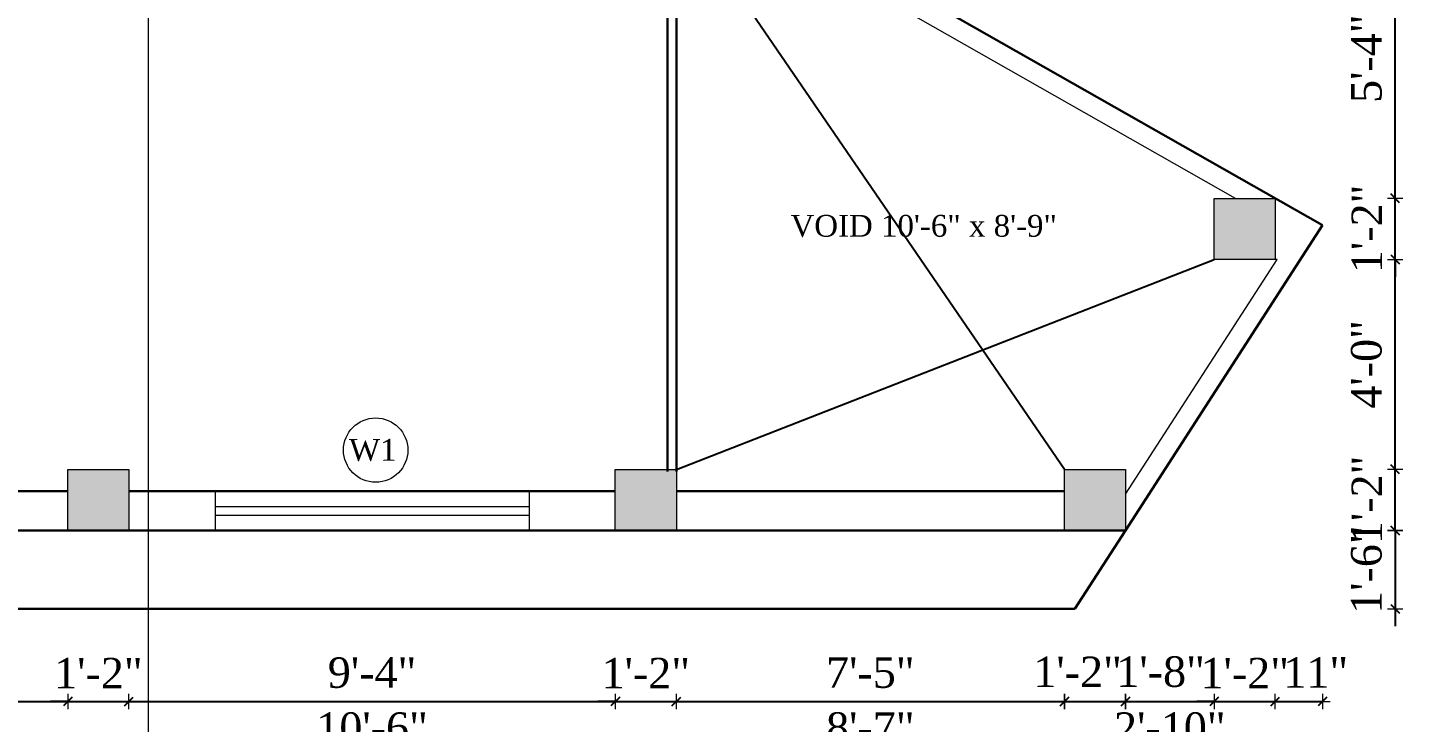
# Model space of a CAD drawing. Header units: inches. Extents: x 151827 to 346502, y -56182 to -23217.
# Drawn here: x 156314.3 to 156630.3, y -26654.1 to -26494.7 of the extents above; entities that cross this region are included whole.
import ezdxf

# ---------------------------------------------------------------- set-up
doc = ezdxf.new("R2010")
doc.units = ezdxf.units.IN
doc.header["$LTSCALE"] = 5
doc.header["$MEASUREMENT"] = 0
for name, color, linetype, lineweight in [('A-WALL', 7, 'Continuous', 9), ('Dimension', 7, 'Continuous', 18), ('Dw', 2, 'Continuous', 18)]:
    doc.layers.add(name, color=color, linetype=linetype, lineweight=lineweight)
doc.layers.add('dim line', color=7, linetype='Continuous', lineweight=15, true_color=0xfab2b2)
doc.layers.add('TEXT', color=6, linetype='Continuous')
doc.layers.add('WALL', color=7, linetype='Continuous')
doc.styles.add('ordinary', font='times.ttf')
doc.dimstyles.new('Copy of 96', dxfattribs={"dimtxt": 7, "dimasz": 4, "dimexe": 0.5, "dimexo": 0.5, "dimgap": 3, "dimtad": 1, "dimdec": 1, "dimzin": 11, "dimdsep": 46, "dimlunit": 4, "dimtxsty": 'ordinary', "dimblk": 'OBLIQUE', "dimcen": 0.09, "dimse1": 1, "dimse2": 1, "dimclrt": 6, "dimazin": 0, "dimtfac": 1, "dimtdec": 1, "dimtix": 1, "dimtmove": 2, "dimatfit": 3, "dimldrblk": 'leader', "dimfxl": 0.5, "dimfxlon": 1, "dimtolj": 1, "dimtzin": 0, "dimarcsym": 0})

# ---------------------------------------------------------------- blocks, each defined once
blk = doc.blocks.new('oblique')
at = {"color": 0, "lineweight": -2}
blk.add_line((0.25, 0.25), (-0.25, -0.25), dxfattribs=at)
at = {"layer": 'dim line', "lineweight": 9}
for p, q in [((-0.4375, 0), (0.4375, 0)), ((0, 0.4375), (0, -0.4375))]:
    blk.add_line(p, q, dxfattribs=at)
blk = doc.blocks.new('*D408')
at = {"layer": 'A-WALL', "color": 0, "lineweight": -2, "ltscale": 5, "transparency": 16777216}
for p, q in [((156627.94, -26596.06), (156627.94, -26592.06)), ((156627.94, -26610.06), (156627.94, -26596.06)), ((156627.94, -26610.06), (156627.94, -26614.06))]:
    blk.add_line(p, q, dxfattribs=at)
at = {"layer": 'Defpoints', "color": 0, "ltscale": 5, "transparency": 16777216}
for p in [(156566.08, -26596.06), (156627.94, -26596.06), (156566.08, -26610.06)]:
    blk.add_point(p, dxfattribs=at)
at = {"layer": 'A-WALL', "color": 0, "lineweight": -2, "ltscale": 5, "transparency": 16777216, "xscale": 4, "yscale": 4, "zscale": 4}
for p, rotation in [((156627.94, -26596.06), 270), ((156627.94, -26610.06), 90)]:
    blk.add_blockref('oblique', p, dxfattribs=dict(at, rotation=rotation))
at = {"layer": 'A-WALL', "color": 6, "ltscale": 5, "transparency": 16777216, "insert": (156621.44, -26603.06), "char_height": 7, "attachment_point": 5, "rotation": 90, "style": 'ordinary'}
blk.add_mtext('\\A1;1\'-2"', dxfattribs=at)
blk = doc.blocks.new('_OBLIQUE')
at = {"color": 0, "linetype": 'ByBlock'}
blk.add_line((-0.5, -0.5), (0.5, 0.5), dxfattribs=at)
blk = doc.blocks.new('leader')
at = {"layer": 'Dimension'}
for p, q in [((0, -4.328), (0, 4.328)), ((-4.424, 0), (4.424, 0))]:
    blk.add_line(p, q, dxfattribs=at)
blk = doc.blocks.new('*D409')
at = {"layer": 'A-WALL', "color": 0, "lineweight": -2, "ltscale": 5, "transparency": 16777216}
blk.add_line((156627.94, -26596.06), (156627.94, -26547.88), dxfattribs=at)
at = {"layer": 'Defpoints', "color": 0, "ltscale": 5, "transparency": 16777216}
for p in [(156600.45, -26547.88), (156627.94, -26547.88), (156566.08, -26596.06)]:
    blk.add_point(p, dxfattribs=at)
at = {"layer": 'A-WALL', "color": 0, "lineweight": -2, "ltscale": 5, "transparency": 16777216, "xscale": 4, "yscale": 4, "zscale": 4}
for p, rotation in [((156627.94, -26547.88), 90), ((156627.94, -26596.06), 270)]:
    blk.add_blockref('oblique', p, dxfattribs=dict(at, rotation=rotation))
at = {"layer": 'A-WALL', "color": 6, "ltscale": 5, "transparency": 16777216, "insert": (156621.38, -26571.97), "char_height": 7, "attachment_point": 5, "rotation": 90, "style": 'ordinary'}
blk.add_mtext('\\A1;4\'-0"', dxfattribs=at)
blk = doc.blocks.new('*D410')
at = {"layer": 'A-WALL', "color": 0, "lineweight": -2, "ltscale": 5, "transparency": 16777216}
for p, q in [((156627.94, -26533.88), (156627.94, -26529.88)), ((156627.94, -26547.88), (156627.94, -26533.88)), ((156627.94, -26547.88), (156627.94, -26551.88))]:
    blk.add_line(p, q, dxfattribs=at)
at = {"layer": 'Defpoints', "color": 0, "ltscale": 5, "transparency": 16777216}
for p in [(156600.45, -26533.88), (156627.94, -26533.88), (156600.45, -26547.88)]:
    blk.add_point(p, dxfattribs=at)
at = {"layer": 'A-WALL', "color": 0, "lineweight": -2, "ltscale": 5, "transparency": 16777216, "xscale": 4, "yscale": 4, "zscale": 4}
for p, rotation in [((156627.94, -26533.88), 270), ((156627.94, -26547.88), 90)]:
    blk.add_blockref('oblique', p, dxfattribs=dict(at, rotation=rotation))
at = {"layer": 'A-WALL', "color": 6, "ltscale": 5, "transparency": 16777216, "insert": (156621.44, -26540.88), "char_height": 7, "attachment_point": 5, "rotation": 90, "style": 'ordinary'}
blk.add_mtext('\\A1;1\'-2"', dxfattribs=at)
blk = doc.blocks.new('*D411')
at = {"layer": 'A-WALL', "color": 0, "lineweight": -2, "ltscale": 5, "transparency": 16777216}
blk.add_line((156627.94, -26533.88), (156627.94, -26469.78), dxfattribs=at)
at = {"layer": 'Defpoints', "color": 0, "ltscale": 5, "transparency": 16777216}
for p in [(156463.07, -26469.78), (156627.94, -26469.78), (156600.45, -26533.88)]:
    blk.add_point(p, dxfattribs=at)
at = {"layer": 'A-WALL', "color": 0, "lineweight": -2, "ltscale": 5, "transparency": 16777216, "xscale": 4, "yscale": 4, "zscale": 4}
for p, rotation in [((156627.94, -26469.78), 90), ((156627.94, -26533.88), 270)]:
    blk.add_blockref('oblique', p, dxfattribs=dict(at, rotation=rotation))
at = {"layer": 'A-WALL', "color": 6, "ltscale": 5, "transparency": 16777216, "insert": (156621.38, -26501.83), "char_height": 7, "attachment_point": 5, "rotation": 90, "style": 'ordinary'}
blk.add_mtext('\\A1;5\'-4"', dxfattribs=at)
blk = doc.blocks.new('*D415')
at = {"layer": 'A-WALL', "color": 0, "lineweight": -2, "ltscale": 5, "transparency": 16777216}
blk.add_line((156642.9, -26603.06), (156642.9, -26540.88), dxfattribs=at)
at = {"layer": 'Defpoints', "color": 0, "ltscale": 5, "transparency": 16777216}
for p in [(156593.45, -26540.88), (156642.9, -26540.88), (156559.08, -26603.06)]:
    blk.add_point(p, dxfattribs=at)
at = {"layer": 'A-WALL', "color": 0, "lineweight": -2, "ltscale": 5, "transparency": 16777216, "xscale": 4, "yscale": 4, "zscale": 4}
for p, rotation in [((156642.9, -26540.88), 90), ((156642.9, -26603.06), 270)]:
    blk.add_blockref('oblique', p, dxfattribs=dict(at, rotation=rotation))
at = {"layer": 'A-WALL', "color": 6, "ltscale": 5, "transparency": 16777216, "insert": (156636.34, -26571.97), "char_height": 7, "attachment_point": 5, "rotation": 90, "style": 'ordinary'}
blk.add_mtext('\\A1;5\'-2"', dxfattribs=at)
blk = doc.blocks.new('*D416')
at = {"layer": 'A-WALL', "color": 0, "lineweight": -2, "ltscale": 5, "transparency": 16777216}
blk.add_line((156642.9, -26540.88), (156642.9, -26462.78), dxfattribs=at)
at = {"layer": 'Defpoints', "color": 0, "ltscale": 5, "transparency": 16777216}
for p in [(156456.07, -26462.78), (156642.9, -26462.78), (156593.45, -26540.88)]:
    blk.add_point(p, dxfattribs=at)
at = {"layer": 'A-WALL', "color": 0, "lineweight": -2, "ltscale": 5, "transparency": 16777216, "xscale": 4, "yscale": 4, "zscale": 4}
for p, rotation in [((156642.9, -26462.78), 90), ((156642.9, -26540.88), 270)]:
    blk.add_blockref('oblique', p, dxfattribs=dict(at, rotation=rotation))
at = {"layer": 'A-WALL', "color": 6, "ltscale": 5, "transparency": 16777216, "insert": (156636.34, -26501.83), "char_height": 7, "attachment_point": 5, "rotation": 90, "style": 'ordinary'}
blk.add_mtext('\\A1;6\'-6"', dxfattribs=at)
blk = doc.blocks.new('*D423')
at = {"layer": 'A-WALL', "color": 0, "lineweight": -2, "ltscale": 5, "transparency": 16777216}
blk.add_line((156463.07, -26366.67), (156586.45, -26366.67), dxfattribs=at)
at = {"layer": 'Defpoints', "color": 0, "ltscale": 5, "transparency": 16777216}
for p in [(156586.45, -26366.67), (156463.07, -26455.78), (156586.45, -26533.88)]:
    blk.add_point(p, dxfattribs=at)
at = {"layer": 'A-WALL', "color": 0, "lineweight": -2, "ltscale": 5, "transparency": 16777216, "xscale": 4, "yscale": 4, "zscale": 4, "rotation": 180}
blk.add_blockref('oblique', (156463.07, -26366.67), dxfattribs=at)
at = {"layer": 'A-WALL', "color": 0, "lineweight": -2, "ltscale": 5, "transparency": 16777216, "xscale": 4, "yscale": 4, "zscale": 4}
blk.add_blockref('oblique', (156586.45, -26366.67), dxfattribs=at)
at = {"layer": 'A-WALL', "color": 6, "ltscale": 5, "transparency": 16777216, "insert": (156524.76, -26360.11), "char_height": 7, "attachment_point": 5, "style": 'ordinary'}
blk.add_mtext('\\A1;10\'-3"', dxfattribs=at)
blk = doc.blocks.new('*D424')
at = {"layer": 'A-WALL', "color": 0, "lineweight": -2, "ltscale": 5, "transparency": 16777216}
for p, q in [((156586.45, -26366.67), (156582.45, -26366.67)), ((156586.45, -26366.67), (156600.45, -26366.67)), ((156600.45, -26366.67), (156604.45, -26366.67))]:
    blk.add_line(p, q, dxfattribs=at)
at = {"layer": 'Defpoints', "color": 0, "ltscale": 5, "transparency": 16777216}
for p in [(156600.45, -26366.67), (156586.45, -26533.88), (156600.45, -26533.88)]:
    blk.add_point(p, dxfattribs=at)
at = {"layer": 'A-WALL', "color": 0, "lineweight": -2, "ltscale": 5, "transparency": 16777216, "xscale": 4, "yscale": 4, "zscale": 4}
blk.add_blockref('oblique', (156586.45, -26366.67), dxfattribs=at)
at = {"layer": 'A-WALL', "color": 0, "lineweight": -2, "ltscale": 5, "transparency": 16777216, "xscale": 4, "yscale": 4, "zscale": 4, "rotation": 180}
blk.add_blockref('oblique', (156600.45, -26366.67), dxfattribs=at)
at = {"layer": 'A-WALL', "color": 6, "ltscale": 5, "transparency": 16777216, "insert": (156593.45, -26360.17), "char_height": 7, "attachment_point": 5, "style": 'ordinary'}
blk.add_mtext('\\A1;1\'-2"', dxfattribs=at)
blk = doc.blocks.new('*D425')
at = {"layer": 'A-WALL', "color": 0, "lineweight": -2, "ltscale": 5, "transparency": 16777216}
for p, q in [((156600.45, -26366.67), (156596.45, -26366.67)), ((156600.45, -26366.67), (156611.31, -26366.67)), ((156611.31, -26366.67), (156615.31, -26366.67))]:
    blk.add_line(p, q, dxfattribs=at)
at = {"layer": 'Defpoints', "color": 0, "ltscale": 5, "transparency": 16777216}
for p in [(156611.31, -26366.67), (156600.45, -26533.88), (156611.31, -26540.06)]:
    blk.add_point(p, dxfattribs=at)
at = {"layer": 'A-WALL', "color": 0, "lineweight": -2, "ltscale": 5, "transparency": 16777216, "xscale": 4, "yscale": 4, "zscale": 4}
blk.add_blockref('oblique', (156600.45, -26366.67), dxfattribs=at)
at = {"layer": 'A-WALL', "color": 0, "lineweight": -2, "ltscale": 5, "transparency": 16777216, "xscale": 4, "yscale": 4, "zscale": 4, "rotation": 180}
blk.add_blockref('oblique', (156611.31, -26366.67), dxfattribs=at)
at = {"layer": 'A-WALL', "color": 6, "ltscale": 5, "transparency": 16777216, "insert": (156610.36, -26361.92), "char_height": 7, "attachment_point": 5, "style": 'ordinary'}
blk.add_mtext('\\A1;11"', dxfattribs=at)
blk = doc.blocks.new('*D428')
at = {"layer": 'A-WALL', "color": 0, "lineweight": -2, "ltscale": 5, "transparency": 16777216}
blk.add_line((156456.07, -26354.35), (156593.45, -26354.35), dxfattribs=at)
at = {"layer": 'Defpoints', "color": 0, "ltscale": 5, "transparency": 16777216}
for p in [(156593.45, -26354.35), (156456.07, -26462.78), (156593.45, -26540.88)]:
    blk.add_point(p, dxfattribs=at)
at = {"layer": 'A-WALL', "color": 0, "lineweight": -2, "ltscale": 5, "transparency": 16777216, "xscale": 4, "yscale": 4, "zscale": 4, "rotation": 180}
blk.add_blockref('oblique', (156456.07, -26354.35), dxfattribs=at)
at = {"layer": 'A-WALL', "color": 0, "lineweight": -2, "ltscale": 5, "transparency": 16777216, "xscale": 4, "yscale": 4, "zscale": 4}
blk.add_blockref('oblique', (156593.45, -26354.35), dxfattribs=at)
at = {"layer": 'A-WALL', "color": 6, "ltscale": 5, "transparency": 16777216, "insert": (156524.76, -26347.79), "char_height": 7, "attachment_point": 5, "style": 'ordinary'}
blk.add_mtext('\\A1;11\'-5"', dxfattribs=at)
blk = doc.blocks.new('*D430')
at = {"layer": 'A-WALL', "color": 0, "lineweight": -2, "ltscale": 5, "transparency": 16777216}
blk.add_line((156323.5, -26340.02), (156611.31, -26340.02), dxfattribs=at)
at = {"layer": 'Defpoints', "color": 0, "ltscale": 5, "transparency": 16777216}
for p in [(156611.31, -26340.02), (156323.5, -26384.4), (156611.31, -26540.06)]:
    blk.add_point(p, dxfattribs=at)
at = {"layer": 'A-WALL', "color": 0, "lineweight": -2, "ltscale": 5, "transparency": 16777216, "xscale": 4, "yscale": 4, "zscale": 4, "rotation": 180}
blk.add_blockref('oblique', (156323.5, -26340.02), dxfattribs=at)
at = {"layer": 'A-WALL', "color": 0, "lineweight": -2, "ltscale": 5, "transparency": 16777216, "xscale": 4, "yscale": 4, "zscale": 4}
blk.add_blockref('oblique', (156611.31, -26340.02), dxfattribs=at)
at = {"layer": 'A-WALL', "color": 6, "ltscale": 5, "transparency": 16777216, "insert": (156467.41, -26333.46), "char_height": 7, "attachment_point": 5, "style": 'ordinary'}
blk.add_mtext('\\A1;24\'-0"', dxfattribs=at)
blk = doc.blocks.new('*D431')
at = {"layer": 'A-WALL', "color": 0, "lineweight": -2, "ltscale": 5, "transparency": 16777216}
blk.add_line((156656.86, -26628.06), (156656.86, -26540.06), dxfattribs=at)
at = {"layer": 'Defpoints', "color": 0, "ltscale": 5, "transparency": 16777216}
for p in [(156611.31, -26540.06), (156656.86, -26540.06), (156554.45, -26628.06)]:
    blk.add_point(p, dxfattribs=at)
at = {"layer": 'A-WALL', "color": 0, "lineweight": -2, "ltscale": 5, "transparency": 16777216, "xscale": 4, "yscale": 4, "zscale": 4}
for p, rotation in [((156656.86, -26540.06), 90), ((156656.86, -26628.06), 270)]:
    blk.add_blockref('oblique', p, dxfattribs=dict(at, rotation=rotation))
at = {"layer": 'A-WALL', "color": 6, "ltscale": 5, "transparency": 16777216, "insert": (156650.28, -26584.06), "char_height": 7, "attachment_point": 5, "rotation": 90, "style": 'ordinary'}
blk.add_mtext('\\A1;7\'-4"', dxfattribs=at)
blk = doc.blocks.new('*D432')
at = {"layer": 'A-WALL', "color": 0, "lineweight": -2, "ltscale": 5, "transparency": 16777216}
blk.add_line((156656.86, -26540.06), (156656.86, -26384.4), dxfattribs=at)
at = {"layer": 'Defpoints', "color": 0, "ltscale": 5, "transparency": 16777216}
for p in [(156337.5, -26384.4), (156656.86, -26384.4), (156611.31, -26540.06)]:
    blk.add_point(p, dxfattribs=at)
at = {"layer": 'A-WALL', "color": 0, "lineweight": -2, "ltscale": 5, "transparency": 16777216, "xscale": 4, "yscale": 4, "zscale": 4}
for p, rotation in [((156656.86, -26384.4), 90), ((156656.86, -26540.06), 270)]:
    blk.add_blockref('oblique', p, dxfattribs=dict(at, rotation=rotation))
at = {"layer": 'A-WALL', "color": 6, "ltscale": 5, "transparency": 16777216, "insert": (156650.29, -26462.23), "char_height": 7, "attachment_point": 5, "rotation": 90, "style": 'ordinary'}
blk.add_mtext('\\A1;13\'-0"', dxfattribs=at)
blk = doc.blocks.new('*D434')
at = {"layer": 'A-WALL', "color": 0, "lineweight": -2, "ltscale": 5, "transparency": 16777216}
blk.add_line((156213.29, -26649.31), (156323.5, -26649.31), dxfattribs=at)
at = {"layer": 'Defpoints', "color": 0, "ltscale": 5, "transparency": 16777216}
for p in [(156213.29, -26610.06), (156323.5, -26610.06), (156323.5, -26649.31)]:
    blk.add_point(p, dxfattribs=at)
at = {"layer": 'A-WALL', "color": 0, "lineweight": -2, "ltscale": 5, "transparency": 16777216, "xscale": 4, "yscale": 4, "zscale": 4, "rotation": 180}
blk.add_blockref('oblique', (156213.29, -26649.31), dxfattribs=at)
at = {"layer": 'A-WALL', "color": 0, "lineweight": -2, "ltscale": 5, "transparency": 16777216, "xscale": 4, "yscale": 4, "zscale": 4}
blk.add_blockref('oblique', (156323.5, -26649.31), dxfattribs=at)
at = {"layer": 'A-WALL', "color": 6, "ltscale": 5, "transparency": 16777216, "insert": (156268.4, -26642.74), "char_height": 7, "attachment_point": 5, "style": 'ordinary'}
blk.add_mtext('\\A1;9\'-2"', dxfattribs=at)
blk = doc.blocks.new('*D435')
at = {"layer": 'A-WALL', "color": 0, "lineweight": -2, "ltscale": 5, "transparency": 16777216}
for p, q in [((156323.5, -26649.31), (156319.5, -26649.31)), ((156323.5, -26649.31), (156337.5, -26649.31)), ((156337.5, -26649.31), (156341.5, -26649.31))]:
    blk.add_line(p, q, dxfattribs=at)
at = {"layer": 'Defpoints', "color": 0, "ltscale": 5, "transparency": 16777216}
for p in [(156323.5, -26610.06), (156337.5, -26610.06), (156337.5, -26649.31)]:
    blk.add_point(p, dxfattribs=at)
at = {"layer": 'A-WALL', "color": 0, "lineweight": -2, "ltscale": 5, "transparency": 16777216, "xscale": 4, "yscale": 4, "zscale": 4}
blk.add_blockref('oblique', (156323.5, -26649.31), dxfattribs=at)
at = {"layer": 'A-WALL', "color": 0, "lineweight": -2, "ltscale": 5, "transparency": 16777216, "xscale": 4, "yscale": 4, "zscale": 4, "rotation": 180}
blk.add_blockref('oblique', (156337.5, -26649.31), dxfattribs=at)
at = {"layer": 'A-WALL', "color": 6, "ltscale": 5, "transparency": 16777216, "insert": (156330.5, -26642.81), "char_height": 7, "attachment_point": 5, "style": 'ordinary'}
blk.add_mtext('\\A1;1\'-2"', dxfattribs=at)
blk = doc.blocks.new('*D436')
at = {"layer": 'A-WALL', "color": 0, "lineweight": -2, "ltscale": 5, "transparency": 16777216}
blk.add_line((156337.5, -26649.31), (156449.07, -26649.31), dxfattribs=at)
at = {"layer": 'Defpoints', "color": 0, "ltscale": 5, "transparency": 16777216}
for p in [(156337.5, -26610.06), (156449.07, -26610.06), (156449.07, -26649.31)]:
    blk.add_point(p, dxfattribs=at)
at = {"layer": 'A-WALL', "color": 0, "lineweight": -2, "ltscale": 5, "transparency": 16777216, "xscale": 4, "yscale": 4, "zscale": 4, "rotation": 180}
blk.add_blockref('oblique', (156337.5, -26649.31), dxfattribs=at)
at = {"layer": 'A-WALL', "color": 0, "lineweight": -2, "ltscale": 5, "transparency": 16777216, "xscale": 4, "yscale": 4, "zscale": 4}
blk.add_blockref('oblique', (156449.07, -26649.31), dxfattribs=at)
at = {"layer": 'A-WALL', "color": 6, "ltscale": 5, "transparency": 16777216, "insert": (156393.28, -26642.74), "char_height": 7, "attachment_point": 5, "style": 'ordinary'}
blk.add_mtext('\\A1;9\'-4"', dxfattribs=at)
blk = doc.blocks.new('*D437')
at = {"layer": 'A-WALL', "color": 0, "lineweight": -2, "ltscale": 5, "transparency": 16777216}
for p, q in [((156449.07, -26649.31), (156445.07, -26649.31)), ((156449.07, -26649.31), (156463.07, -26649.31)), ((156463.07, -26649.31), (156467.07, -26649.31))]:
    blk.add_line(p, q, dxfattribs=at)
at = {"layer": 'Defpoints', "color": 0, "ltscale": 5, "transparency": 16777216}
for p in [(156449.07, -26610.06), (156463.07, -26610.06), (156463.07, -26649.31)]:
    blk.add_point(p, dxfattribs=at)
at = {"layer": 'A-WALL', "color": 0, "lineweight": -2, "ltscale": 5, "transparency": 16777216, "xscale": 4, "yscale": 4, "zscale": 4}
blk.add_blockref('oblique', (156449.07, -26649.31), dxfattribs=at)
at = {"layer": 'A-WALL', "color": 0, "lineweight": -2, "ltscale": 5, "transparency": 16777216, "xscale": 4, "yscale": 4, "zscale": 4, "rotation": 180}
blk.add_blockref('oblique', (156463.07, -26649.31), dxfattribs=at)
at = {"layer": 'A-WALL', "color": 6, "ltscale": 5, "transparency": 16777216, "insert": (156456.07, -26642.81), "char_height": 7, "attachment_point": 5, "style": 'ordinary'}
blk.add_mtext('\\A1;1\'-2"', dxfattribs=at)
blk = doc.blocks.new('*D438')
at = {"layer": 'A-WALL', "color": 0, "lineweight": -2, "ltscale": 5, "transparency": 16777216}
blk.add_line((156463.07, -26649.31), (156552.08, -26649.31), dxfattribs=at)
at = {"layer": 'Defpoints', "color": 0, "ltscale": 5, "transparency": 16777216}
for p in [(156463.07, -26610.06), (156552.08, -26610.06), (156552.08, -26649.31)]:
    blk.add_point(p, dxfattribs=at)
at = {"layer": 'A-WALL', "color": 0, "lineweight": -2, "ltscale": 5, "transparency": 16777216, "xscale": 4, "yscale": 4, "zscale": 4, "rotation": 180}
blk.add_blockref('oblique', (156463.07, -26649.31), dxfattribs=at)
at = {"layer": 'A-WALL', "color": 0, "lineweight": -2, "ltscale": 5, "transparency": 16777216, "xscale": 4, "yscale": 4, "zscale": 4}
blk.add_blockref('oblique', (156552.08, -26649.31), dxfattribs=at)
at = {"layer": 'A-WALL', "color": 6, "ltscale": 5, "transparency": 16777216, "insert": (156507.57, -26642.74), "char_height": 7, "attachment_point": 5, "style": 'ordinary'}
blk.add_mtext('\\A1;7\'-5"', dxfattribs=at)
blk = doc.blocks.new('*D439')
at = {"layer": 'A-WALL', "color": 0, "lineweight": -2, "ltscale": 5, "transparency": 16777216}
blk.add_line((156552.08, -26649.31), (156566.08, -26649.31), dxfattribs=at)
at = {"layer": 'Defpoints', "color": 0, "ltscale": 5, "transparency": 16777216}
for p in [(156552.08, -26610.06), (156566.08, -26610.06), (156566.08, -26649.31)]:
    blk.add_point(p, dxfattribs=at)
at = {"layer": 'A-WALL', "color": 0, "lineweight": -2, "ltscale": 5, "transparency": 16777216, "xscale": 4, "yscale": 4, "zscale": 4, "rotation": 180}
blk.add_blockref('oblique', (156552.08, -26649.31), dxfattribs=at)
at = {"layer": 'A-WALL', "color": 0, "lineweight": -2, "ltscale": 5, "transparency": 16777216, "xscale": 4, "yscale": 4, "zscale": 4}
blk.add_blockref('oblique', (156566.08, -26649.31), dxfattribs=at)
at = {"layer": 'A-WALL', "color": 6, "ltscale": 5, "transparency": 16777216, "insert": (156555.11, -26642.52), "char_height": 7, "attachment_point": 5, "style": 'ordinary'}
blk.add_mtext('\\A1;1\'-2"', dxfattribs=at)
blk = doc.blocks.new('*D440')
at = {"layer": 'A-WALL', "color": 0, "lineweight": -2, "ltscale": 5, "transparency": 16777216}
blk.add_line((156566.08, -26649.31), (156586.45, -26649.31), dxfattribs=at)
at = {"layer": 'Defpoints', "color": 0, "ltscale": 5, "transparency": 16777216}
for p in [(156586.45, -26547.88), (156566.08, -26610.06), (156586.45, -26649.31)]:
    blk.add_point(p, dxfattribs=at)
at = {"layer": 'A-WALL', "color": 0, "lineweight": -2, "ltscale": 5, "transparency": 16777216, "xscale": 4, "yscale": 4, "zscale": 4, "rotation": 180}
blk.add_blockref('oblique', (156566.08, -26649.31), dxfattribs=at)
at = {"layer": 'A-WALL', "color": 0, "lineweight": -2, "ltscale": 5, "transparency": 16777216, "xscale": 4, "yscale": 4, "zscale": 4}
blk.add_blockref('oblique', (156586.45, -26649.31), dxfattribs=at)
at = {"layer": 'A-WALL', "color": 6, "ltscale": 5, "transparency": 16777216, "insert": (156574.15, -26642.52), "char_height": 7, "attachment_point": 5, "style": 'ordinary'}
blk.add_mtext('\\A1;1\'-8"', dxfattribs=at)
blk = doc.blocks.new('*D441')
at = {"layer": 'A-WALL', "color": 0, "lineweight": -2, "ltscale": 5, "transparency": 16777216}
for p, q in [((156586.45, -26649.31), (156582.45, -26649.31)), ((156586.45, -26649.31), (156600.45, -26649.31)), ((156600.45, -26649.31), (156604.45, -26649.31))]:
    blk.add_line(p, q, dxfattribs=at)
at = {"layer": 'Defpoints', "color": 0, "ltscale": 5, "transparency": 16777216}
for p in [(156586.45, -26547.88), (156600.45, -26547.88), (156600.45, -26649.31)]:
    blk.add_point(p, dxfattribs=at)
at = {"layer": 'A-WALL', "color": 0, "lineweight": -2, "ltscale": 5, "transparency": 16777216, "xscale": 4, "yscale": 4, "zscale": 4}
blk.add_blockref('oblique', (156586.45, -26649.31), dxfattribs=at)
at = {"layer": 'A-WALL', "color": 0, "lineweight": -2, "ltscale": 5, "transparency": 16777216, "xscale": 4, "yscale": 4, "zscale": 4, "rotation": 180}
blk.add_blockref('oblique', (156600.45, -26649.31), dxfattribs=at)
at = {"layer": 'A-WALL', "color": 6, "ltscale": 5, "transparency": 16777216, "insert": (156593.45, -26642.81), "char_height": 7, "attachment_point": 5, "style": 'ordinary'}
blk.add_mtext('\\A1;1\'-2"', dxfattribs=at)
blk = doc.blocks.new('*D442')
at = {"layer": 'A-WALL', "color": 0, "lineweight": -2, "ltscale": 5, "transparency": 16777216}
blk.add_line((156600.45, -26649.31), (156611.31, -26649.31), dxfattribs=at)
at = {"layer": 'Defpoints', "color": 0, "ltscale": 5, "transparency": 16777216}
for p in [(156611.31, -26540.06), (156600.45, -26547.88), (156611.31, -26649.31)]:
    blk.add_point(p, dxfattribs=at)
at = {"layer": 'A-WALL', "color": 0, "lineweight": -2, "ltscale": 5, "transparency": 16777216, "xscale": 4, "yscale": 4, "zscale": 4, "rotation": 180}
blk.add_blockref('oblique', (156600.45, -26649.31), dxfattribs=at)
at = {"layer": 'A-WALL', "color": 0, "lineweight": -2, "ltscale": 5, "transparency": 16777216, "xscale": 4, "yscale": 4, "zscale": 4}
blk.add_blockref('oblique', (156611.31, -26649.31), dxfattribs=at)
at = {"layer": 'A-WALL', "color": 6, "ltscale": 5, "transparency": 16777216, "insert": (156609.73, -26642.65), "char_height": 7, "attachment_point": 5, "style": 'ordinary'}
blk.add_mtext('\\A1;11"', dxfattribs=at)
blk = doc.blocks.new('*D443')
at = {"layer": 'A-WALL', "color": 0, "lineweight": -2, "ltscale": 5, "transparency": 16777216}
blk.add_line((156206.29, -26661.93), (156330.5, -26661.93), dxfattribs=at)
at = {"layer": 'Defpoints', "color": 0, "ltscale": 5, "transparency": 16777216}
for p in [(156206.29, -26603.06), (156330.5, -26603.06), (156330.5, -26661.93)]:
    blk.add_point(p, dxfattribs=at)
at = {"layer": 'A-WALL', "color": 0, "lineweight": -2, "ltscale": 5, "transparency": 16777216, "xscale": 4, "yscale": 4, "zscale": 4, "rotation": 180}
blk.add_blockref('oblique', (156206.29, -26661.93), dxfattribs=at)
at = {"layer": 'A-WALL', "color": 0, "lineweight": -2, "ltscale": 5, "transparency": 16777216, "xscale": 4, "yscale": 4, "zscale": 4}
blk.add_blockref('oblique', (156330.5, -26661.93), dxfattribs=at)
at = {"layer": 'A-WALL', "color": 6, "ltscale": 5, "transparency": 16777216, "insert": (156268.4, -26655.37), "char_height": 7, "attachment_point": 5, "style": 'ordinary'}
blk.add_mtext('\\A1;10\'-4"', dxfattribs=at)
blk = doc.blocks.new('*D444')
at = {"layer": 'A-WALL', "color": 0, "lineweight": -2, "ltscale": 5, "transparency": 16777216}
blk.add_line((156456.07, -26661.93), (156559.08, -26661.93), dxfattribs=at)
at = {"layer": 'Defpoints', "color": 0, "ltscale": 5, "transparency": 16777216}
for p in [(156456.07, -26603.06), (156559.08, -26603.06), (156559.08, -26661.93)]:
    blk.add_point(p, dxfattribs=at)
at = {"layer": 'A-WALL', "color": 0, "lineweight": -2, "ltscale": 5, "transparency": 16777216, "xscale": 4, "yscale": 4, "zscale": 4, "rotation": 180}
blk.add_blockref('oblique', (156456.07, -26661.93), dxfattribs=at)
at = {"layer": 'A-WALL', "color": 0, "lineweight": -2, "ltscale": 5, "transparency": 16777216, "xscale": 4, "yscale": 4, "zscale": 4}
blk.add_blockref('oblique', (156559.08, -26661.93), dxfattribs=at)
at = {"layer": 'A-WALL', "color": 6, "ltscale": 5, "transparency": 16777216, "insert": (156507.57, -26655.36), "char_height": 7, "attachment_point": 5, "style": 'ordinary'}
blk.add_mtext('\\A1;8\'-7"', dxfattribs=at)
blk = doc.blocks.new('*D445')
at = {"layer": 'A-WALL', "color": 0, "lineweight": -2, "ltscale": 5, "transparency": 16777216}
blk.add_line((156330.5, -26661.93), (156456.07, -26661.93), dxfattribs=at)
at = {"layer": 'Defpoints', "color": 0, "ltscale": 5, "transparency": 16777216}
for p in [(156330.5, -26603.06), (156456.07, -26603.06), (156456.07, -26661.93)]:
    blk.add_point(p, dxfattribs=at)
at = {"layer": 'A-WALL', "color": 0, "lineweight": -2, "ltscale": 5, "transparency": 16777216, "xscale": 4, "yscale": 4, "zscale": 4, "rotation": 180}
blk.add_blockref('oblique', (156330.5, -26661.93), dxfattribs=at)
at = {"layer": 'A-WALL', "color": 0, "lineweight": -2, "ltscale": 5, "transparency": 16777216, "xscale": 4, "yscale": 4, "zscale": 4}
blk.add_blockref('oblique', (156456.07, -26661.93), dxfattribs=at)
at = {"layer": 'A-WALL', "color": 6, "ltscale": 5, "transparency": 16777216, "insert": (156393.28, -26655.37), "char_height": 7, "attachment_point": 5, "style": 'ordinary'}
blk.add_mtext('\\A1;10\'-6"', dxfattribs=at)
blk = doc.blocks.new('*D446')
at = {"layer": 'A-WALL', "color": 0, "lineweight": -2, "ltscale": 5, "transparency": 16777216}
blk.add_line((156559.08, -26661.93), (156593.45, -26661.93), dxfattribs=at)
at = {"layer": 'Defpoints', "color": 0, "ltscale": 5, "transparency": 16777216}
for p in [(156593.45, -26540.88), (156559.08, -26603.06), (156593.45, -26661.93)]:
    blk.add_point(p, dxfattribs=at)
at = {"layer": 'A-WALL', "color": 0, "lineweight": -2, "ltscale": 5, "transparency": 16777216, "xscale": 4, "yscale": 4, "zscale": 4, "rotation": 180}
blk.add_blockref('oblique', (156559.08, -26661.93), dxfattribs=at)
at = {"layer": 'A-WALL', "color": 0, "lineweight": -2, "ltscale": 5, "transparency": 16777216, "xscale": 4, "yscale": 4, "zscale": 4}
blk.add_blockref('oblique', (156593.45, -26661.93), dxfattribs=at)
at = {"layer": 'A-WALL', "color": 6, "ltscale": 5, "transparency": 16777216, "insert": (156576.27, -26655.37), "char_height": 7, "attachment_point": 5, "style": 'ordinary'}
blk.add_mtext('\\A1;2\'-10"', dxfattribs=at)
blk = doc.blocks.new('*D447')
at = {"layer": 'A-WALL', "color": 0, "lineweight": -2, "ltscale": 5, "transparency": 16777216}
blk.add_line((156565.75, -26675.03), (156198.96, -26675.03), dxfattribs=at)
at = {"layer": 'Defpoints', "color": 0, "ltscale": 5, "transparency": 16777216}
for p in [(156198.96, -26610.06), (156565.75, -26610.06), (156198.96, -26675.03)]:
    blk.add_point(p, dxfattribs=at)
at = {"layer": 'A-WALL', "color": 0, "lineweight": -2, "ltscale": 5, "transparency": 16777216, "xscale": 4, "yscale": 4, "zscale": 4, "rotation": 180}
blk.add_blockref('oblique', (156198.96, -26675.03), dxfattribs=at)
at = {"layer": 'A-WALL', "color": 0, "lineweight": -2, "ltscale": 5, "transparency": 16777216, "xscale": 4, "yscale": 4, "zscale": 4}
blk.add_blockref('oblique', (156565.75, -26675.03), dxfattribs=at)
at = {"layer": 'A-WALL', "color": 6, "ltscale": 5, "transparency": 16777216, "insert": (156382.36, -26668.46), "char_height": 7, "attachment_point": 5, "style": 'ordinary'}
blk.add_mtext('\\A1;30\'-7"', dxfattribs=at)
blk = doc.blocks.new('*D448')
at = {"layer": 'A-WALL', "color": 0, "lineweight": -2, "ltscale": 5, "transparency": 16777216}
blk.add_line((156565.75, -26675.03), (156611.31, -26675.03), dxfattribs=at)
at = {"layer": 'Defpoints', "color": 0, "ltscale": 5, "transparency": 16777216}
for p in [(156611.31, -26540.06), (156565.75, -26610.06), (156611.31, -26675.03)]:
    blk.add_point(p, dxfattribs=at)
at = {"layer": 'A-WALL', "color": 0, "lineweight": -2, "ltscale": 5, "transparency": 16777216, "xscale": 4, "yscale": 4, "zscale": 4, "rotation": 180}
blk.add_blockref('oblique', (156565.75, -26675.03), dxfattribs=at)
at = {"layer": 'A-WALL', "color": 0, "lineweight": -2, "ltscale": 5, "transparency": 16777216, "xscale": 4, "yscale": 4, "zscale": 4}
blk.add_blockref('oblique', (156611.31, -26675.03), dxfattribs=at)
at = {"layer": 'A-WALL', "color": 6, "ltscale": 5, "transparency": 16777216, "insert": (156588.53, -26668.47), "char_height": 7, "attachment_point": 5, "style": 'ordinary'}
blk.add_mtext('\\A1;3\'-10"', dxfattribs=at)
blk = doc.blocks.new('*D555')
at = {"layer": 'A-WALL', "color": 0, "lineweight": -2, "ltscale": 5, "transparency": 16777216}
for p, q in [((156627.94, -26610.06), (156627.94, -26606.06)), ((156627.94, -26610.06), (156627.94, -26628.06)), ((156627.94, -26628.06), (156627.94, -26632.06))]:
    blk.add_line(p, q, dxfattribs=at)
at = {"layer": 'Defpoints', "color": 0, "ltscale": 5, "transparency": 16777216}
for p in [(156566.08, -26610.06), (156554.45, -26628.06), (156627.94, -26628.06)]:
    blk.add_point(p, dxfattribs=at)
at = {"layer": 'A-WALL', "color": 0, "lineweight": -2, "ltscale": 5, "transparency": 16777216, "xscale": 4, "yscale": 4, "zscale": 4}
for p, rotation in [((156627.94, -26610.06), 270), ((156627.94, -26628.06), 90)]:
    blk.add_blockref('oblique', p, dxfattribs=dict(at, rotation=rotation))
at = {"layer": 'A-WALL', "color": 6, "ltscale": 5, "transparency": 16777216, "insert": (156621.38, -26619.06), "char_height": 7, "attachment_point": 5, "rotation": 90, "style": 'ordinary'}
blk.add_mtext('\\A1;1\'-6"', dxfattribs=at)

msp = doc.modelspace()

# ---------------------------------------------------------------- hatches: boundary and pattern name
at = {"layer": 'WALL', "linetype": 'ByBlock', "ltscale": 5, "true_color": 0xf8991e}
h = msp.add_hatch(color=30, dxfattribs=at)
h.dxf.hatch_style = 1
h.paths.add_polyline_path([(156586.45, -26533.88), (156586.45, -26547.88), (156600.45, -26547.88), (156600.45, -26533.88)])
h = msp.add_hatch(color=30, dxfattribs=at)
h.dxf.hatch_style = 1
h.paths.add_polyline_path([(156323.5, -26596.06), (156323.5, -26610.06), (156337.5, -26610.06), (156337.5, -26596.06)])
h = msp.add_hatch(color=30, dxfattribs=at)
h.dxf.hatch_style = 1
h.paths.add_polyline_path([(156449.07, -26596.06), (156449.07, -26610.06), (156463.07, -26610.06), (156463.07, -26596.06)])
h = msp.add_hatch(color=30, dxfattribs=at)
h.dxf.hatch_style = 1
h.paths.add_polyline_path([(156552.08, -26596.06), (156552.08, -26610.06), (156566.08, -26610.06), (156566.08, -26596.06)])

# ---------------------------------------------------------------- linework, layer by layer
at = {"layer": 'A-WALL', "ltscale": 5}
for p, q in [((156341.89, -26372.5, -72.71), (156341.89, -26661.06, -72.71)), ((156357.28, -26601.06, -72.71), (156357.28, -26610.06, -72.71)), ((156429.28, -26601.06, -72.71), (156429.28, -26610.06, -72.71))]:
    msp.add_line(p, q, dxfattribs=at)
at = {"layer": 'A-WALL', "lineweight": 30}
for p, q in [((156463.07, -26455.78, -72.71), (156611.31, -26540.06, -72.71)), ((156461.07, -26469.78, -72.71), (156461.07, -26596.56, -72.71)), ((156463.07, -26469.78, -72.71), (156463.07, -26596.56, -72.71)), ((156611.31, -26540.06, -72.71), (156566.08, -26610.06, -72.71)), ((156323.5, -26601.06, -72.71), (156213.29, -26601.06, -72.71)), ((156449.07, -26601.06, -72.71), (156337.5, -26601.06, -72.71)), ((156345.28, -26601.06, -72.71), (156337.5, -26601.06, -72.71)), ((156441.28, -26601.06, -72.71), (156449.07, -26601.06, -72.71)), ((156552.08, -26601.06, -72.71), (156463.07, -26601.06, -72.71)), ((156566.08, -26610.06, -72.71), (156198.96, -26610.06, -72.71)), ((156566.08, -26610.06, -72.71), (156554.45, -26628.06, -72.71)), ((156554.45, -26628.06, -72.71), (156198.53, -26628.06, -72.71))]:
    msp.add_line(p, q, dxfattribs=at)
at = {"layer": 'A-WALL', "ltscale": 5, "elevation": -72.71}
msp.add_lwpolyline([(156463.07, -26601.06), (156463.07, -26601.06), (156552.08, -26601.06), (156552.08, -26596.06), (156566.08, -26596.06), (156566.08, -26601.77), (156600.9, -26547.88), (156586.45, -26547.88), (156586.45, -26533.88), (156591.35, -26533.88), (156463.07, -26460.96), (156463.07, -26469.78)], dxfattribs=at)
for points in [[(156586.45, -26533.88), (156600.45, -26533.88), (156600.45, -26547.88), (156586.45, -26547.88)], [(156323.5, -26596.06), (156337.5, -26596.06), (156337.5, -26610.06), (156323.5, -26610.06)], [(156449.07, -26596.06), (156463.07, -26596.06), (156463.07, -26610.06), (156449.07, -26610.06)], [(156552.08, -26596.06), (156566.08, -26596.06), (156566.08, -26610.06), (156552.08, -26610.06)]]:
    msp.add_lwpolyline(points, close=True, dxfattribs=at)
at = {"layer": 'A-WALL', "ltscale": 5}
msp.add_circle((156394.1, -26591.64, -72.71), 7.38, dxfattribs=at)
at = {"layer": 'Dw', "color": 3}
for p, q in [((156357.28, -26604.56, -72.71), (156429.28, -26604.56, -72.71)), ((156357.28, -26606.56, -72.71), (156429.28, -26606.56, -72.71))]:
    msp.add_line(p, q, dxfattribs=at)
at = {"layer": 'WALL', "color": 30, "linetype": 'ByBlock', "ltscale": 5, "true_color": 0xf8991e}
for p, q in [((156552.08, -26596.06, -72.71), (156463.07, -26466.13, -72.71)), ((156463.07, -26596.06, -72.71), (156586.45, -26547.88, -72.71))]:
    msp.add_line(p, q, dxfattribs=at)

# ---------------------------------------------------------------- texts
at = {"layer": 'TEXT', "style": 'ordinary'}
for s, p in [('VOID 10\'-6" x 8\'-9"', (156489.25, -26542.68, -72.71)), ('W1', (156387.99, -26594.09, -72.71))]:
    msp.add_text(s, height=5, dxfattribs=at).set_placement(p)

# ---------------------------------------------------------------- dimensions: what is measured, and where the dimension line sits
at = {"layer": 'A-WALL', "ltscale": 5}
for base, p1, p2, picture, middle in [((156611.31, -26340.02, -72.71), (156323.5, -26384.4, -72.71), (156611.31, -26540.06, -72.71), '*D430', (156467.41, -26333.46, -72.71)), ((156593.45, -26354.35, -72.71), (156456.07, -26462.78, -72.71), (156593.45, -26540.88, -72.71), '*D428', (156524.76, -26347.79, -72.71)), ((156586.45, -26366.67, -72.71), (156463.07, -26455.78, -72.71), (156586.45, -26533.88, -72.71), '*D423', (156524.76, -26360.11, -72.71)), ((156600.45, -26366.67, -72.71), (156586.45, -26533.88, -72.71), (156600.45, -26533.88, -72.71), '*D424', (156593.45, -26360.17, -72.71)), ((156593.45, -26661.93, -72.71), (156559.08, -26603.06, -72.71), (156593.45, -26540.88, -72.71), '*D446', (156576.27, -26655.37, -72.71)), ((156611.31, -26675.03, -72.71), (156565.75, -26610.06, -72.71), (156611.31, -26540.06, -72.71), '*D448', (156588.53, -26668.47, -72.71)), ((156600.45, -26649.31, -72.71), (156586.45, -26547.88, -72.71), (156600.45, -26547.88, -72.71), '*D441', (156593.45, -26642.81, -72.71)), ((156330.5, -26661.93, -72.71), (156206.29, -26603.06, -72.71), (156330.5, -26603.06, -72.71), '*D443', (156268.4, -26655.37, -72.71)), ((156456.07, -26661.93, -72.71), (156330.5, -26603.06, -72.71), (156456.07, -26603.06, -72.71), '*D445', (156393.28, -26655.37, -72.71)), ((156559.08, -26661.93, -72.71), (156456.07, -26603.06, -72.71), (156559.08, -26603.06, -72.71), '*D444', (156507.57, -26655.36, -72.71)), ((156198.96, -26675.03, -72.71), (156565.75, -26610.06, -72.71), (156198.96, -26610.06, -72.71), '*D447', (156382.36, -26668.46, -72.71)), ((156323.5, -26649.31, -72.71), (156213.29, -26610.06, -72.71), (156323.5, -26610.06, -72.71), '*D434', (156268.4, -26642.74, -72.71)), ((156337.5, -26649.31, -72.71), (156323.5, -26610.06, -72.71), (156337.5, -26610.06, -72.71), '*D435', (156330.5, -26642.81, -72.71)), ((156449.07, -26649.31, -72.71), (156337.5, -26610.06, -72.71), (156449.07, -26610.06, -72.71), '*D436', (156393.28, -26642.74, -72.71)), ((156463.07, -26649.31, -72.71), (156449.07, -26610.06, -72.71), (156463.07, -26610.06, -72.71), '*D437', (156456.07, -26642.81, -72.71)), ((156552.08, -26649.31, -72.71), (156463.07, -26610.06, -72.71), (156552.08, -26610.06, -72.71), '*D438', (156507.57, -26642.74, -72.71))]:
    dim = msp.add_linear_dim(base=base, p1=p1, p2=p2, dimstyle='Copy of 96', override={"dimdec": 0, "dimblk": 'oblique', "dimtdec": 0, "dimarcsym": 1}, dxfattribs=at)
    dim.commit()
    dim.dimension.update_dxf_attribs({"geometry": picture, "text_midpoint": middle})
for base, p1, p2, picture, middle in [((156611.31, -26366.67, -72.71), (156600.45, -26533.88, -72.71), (156611.31, -26540.06, -72.71), '*D425', (156610.36, -26361.92, -72.71)), ((156611.31, -26649.31, -72.71), (156600.45, -26547.88, -72.71), (156611.31, -26540.06, -72.71), '*D442', (156609.73, -26642.65, -72.71)), ((156586.45, -26649.31, -72.71), (156566.08, -26610.06, -72.71), (156586.45, -26547.88, -72.71), '*D440', (156574.15, -26642.52, -72.71)), ((156566.08, -26649.31, -72.71), (156552.08, -26610.06, -72.71), (156566.08, -26610.06, -72.71), '*D439', (156555.11, -26642.52, -72.71))]:
    dim = msp.add_linear_dim(base=base, p1=p1, p2=p2, dimstyle='Copy of 96', override={"dimdec": 0, "dimblk": 'oblique', "dimtdec": 0, "dimarcsym": 1}, dxfattribs=at)
    dim.commit()
    dim.dimension.update_dxf_attribs({"geometry": picture, "text_midpoint": middle, "dimtype": 160})
for base, p1, p2, picture, middle in [((156656.86, -26384.4, -72.71), (156611.31, -26540.06, -72.71), (156337.5, -26384.4, -72.71), '*D432', (156650.29, -26462.23, -72.71)), ((156642.9, -26462.78, -72.71), (156593.45, -26540.88, -72.71), (156456.07, -26462.78, -72.71), '*D416', (156636.34, -26501.83, -72.71)), ((156627.94, -26469.78, -72.71), (156600.45, -26533.88, -72.71), (156463.07, -26469.78, -72.71), '*D411', (156621.38, -26501.83, -72.71)), ((156627.94, -26533.88, -72.71), (156600.45, -26547.88, -72.71), (156600.45, -26533.88, -72.71), '*D410', (156621.44, -26540.88, -72.71)), ((156656.86, -26540.06, -72.71), (156554.45, -26628.06, -72.71), (156611.31, -26540.06, -72.71), '*D431', (156650.28, -26584.06, -72.71)), ((156642.9, -26540.88, -72.71), (156559.08, -26603.06, -72.71), (156593.45, -26540.88, -72.71), '*D415', (156636.34, -26571.97, -72.71)), ((156627.94, -26547.88, -72.71), (156566.08, -26596.06, -72.71), (156600.45, -26547.88, -72.71), '*D409', (156621.38, -26571.97, -72.71)), ((156627.94, -26596.06, -72.71), (156566.08, -26610.06, -72.71), (156566.08, -26596.06, -72.71), '*D408', (156621.44, -26603.06, -72.71)), ((156627.94, -26628.06, -72.71), (156566.08, -26610.06, -72.71), (156554.45, -26628.06, -72.71), '*D555', (156621.38, -26619.06, -72.71))]:
    dim = msp.add_linear_dim(base=base, p1=p1, p2=p2, angle=90, dimstyle='Copy of 96', override={"dimdec": 0, "dimblk": 'oblique', "dimtdec": 0, "dimarcsym": 1}, dxfattribs=at)
    dim.commit()
    dim.dimension.update_dxf_attribs({"geometry": picture, "text_midpoint": middle})

doc.saveas('drawing.dxf')
